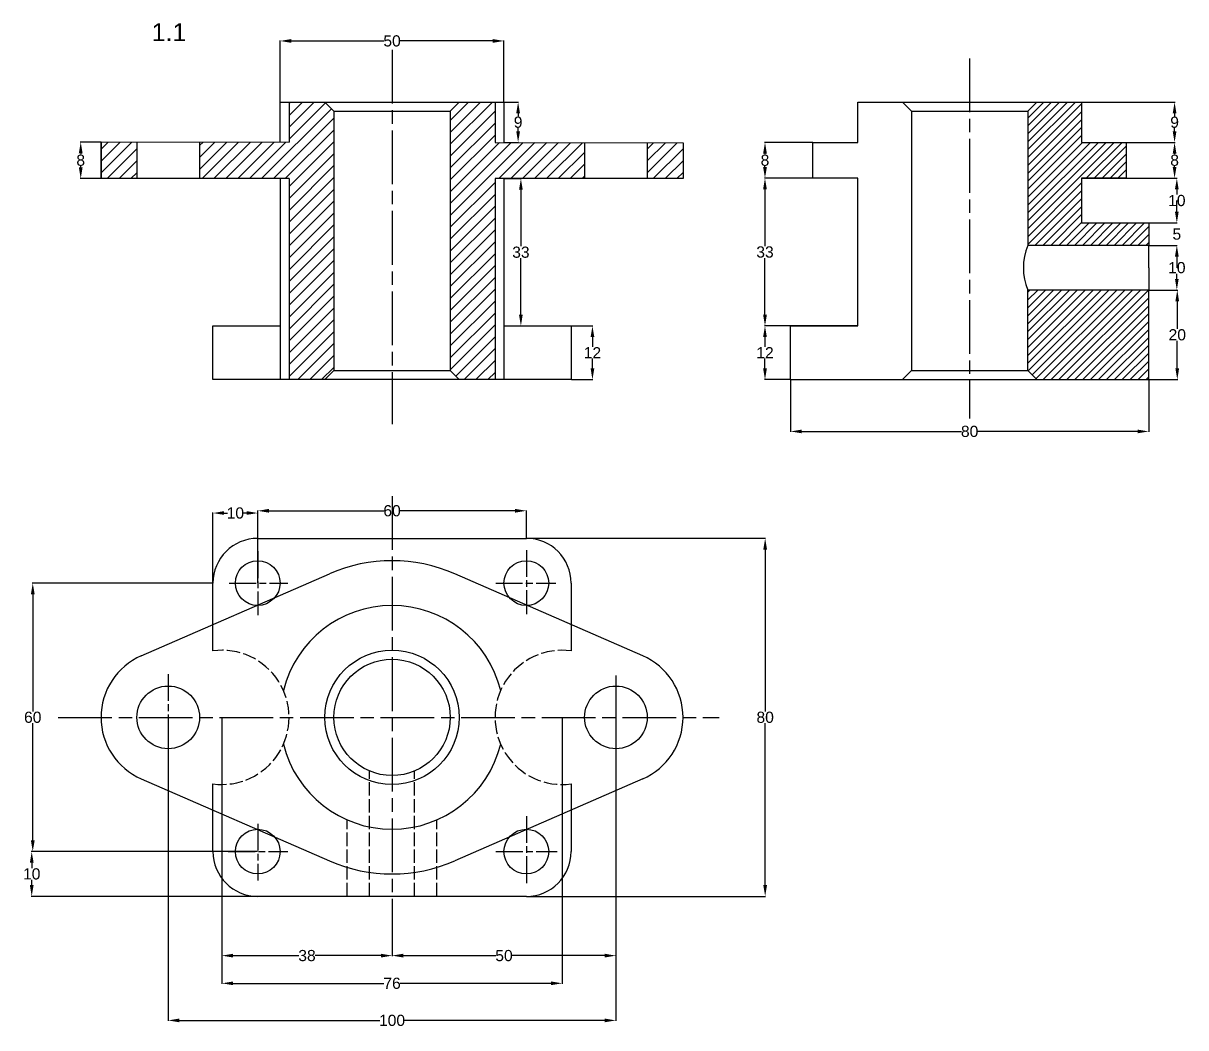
# Model space of a CAD drawing. Header units: inches. Extents: x 40 to 1931, y 42 to 598.
# Drawn here: x 1375.4 to 1635.1, y 44.1 to 268.6 of the extents above; entities that cross this region are included whole.
import ezdxf

# ---------------------------------------------------------------- set-up
doc = ezdxf.new("R2010")
doc.units = ezdxf.units.IN
doc.header["$MEASUREMENT"] = 0
for name, pattern in [('AM_ISO02W050x2', [3.75, 3, -0.75]), ('AM_ISO08W050', [18, 12, -1.5, 3, -1.5]), ('AM_ISO08W050x2', [9, 6, -0.75, 1.5, -0.75])]:
    doc.linetypes.add(name, pattern=pattern)
doc.styles.get("Standard").update_dxf_attribs({"font": 'arial.ttf'})
doc.dimstyles.new('AM_ANSI', dxfattribs={"dimtxt": 2.5, "dimasz": 2.5, "dimexe": 0.1, "dimexo": 0.05, "dimgap": 0.06, "dimtad": 0, "dimtih": 1, "dimtoh": 1, "dimdec": 0, "dimzin": 7, "dimdsep": 46, "dimtxsty": 'Standard', "dimcen": 0, "dimclrd": 3, "dimclre": 3, "dimclrt": 3, "dimadec": 0, "dimazin": 2, "dimtp": 0.1, "dimtm": 0.1, "dimtfac": 0.71, "dimtdec": 0, "dimtofl": 0, "dimtmove": 0, "dimatfit": 3, "dimfxl": 1, "dimtolj": 1, "dimtzin": 7, "dimlwd": -1, "dimlwe": -1, "dimarcsym": 1})

# ---------------------------------------------------------------- blocks, each defined once
blk = doc.blocks.new('*D56')
at = {"color": 3, "linetype": 'ByBlock', "transparency": 16777216}
for p, q in [((1427.77, 153.56), (1427.77, 159.76)), ((1430.27, 159.66), (1455.92, 159.66)), ((1485.27, 159.66), (1459.62, 159.66)), ((1487.77, 153.56), (1487.77, 159.76))]:
    blk.add_line(p, q, dxfattribs=at)
at = {"color": 3, "transparency": 16777216}
for points in [[(1430.27, 160.08), (1430.27, 159.25), (1427.77, 159.66)], [(1485.27, 160.08), (1485.27, 159.25), (1487.77, 159.66)]]:
    blk.add_solid(points, dxfattribs=at)
at = {"layer": 'Defpoints', "color": 0, "transparency": 16777216}
for p in [(1487.77, 159.66), (1427.77, 153.51), (1487.77, 153.51)]:
    blk.add_point(p, dxfattribs=at)
at = {"color": 3, "transparency": 16777216, "insert": (1457.77, 159.66), "char_height": 2.5, "attachment_point": 5}
blk.add_mtext('\\A1;60', dxfattribs=at)
blk = doc.blocks.new('*D57')
at = {"color": 3, "linetype": 'ByBlock', "transparency": 16777216}
for p, q in [((1432.77, 251.03), (1432.77, 264.75)), ((1435.27, 264.65), (1455.92, 264.65)), ((1480.27, 264.65), (1459.62, 264.65)), ((1482.77, 251.03), (1482.77, 264.75))]:
    blk.add_line(p, q, dxfattribs=at)
at = {"color": 3, "transparency": 16777216}
for points in [[(1435.27, 265.07), (1435.27, 264.23), (1432.77, 264.65)], [(1480.27, 265.07), (1480.27, 264.23), (1482.77, 264.65)]]:
    blk.add_solid(points, dxfattribs=at)
at = {"layer": 'Defpoints', "color": 0, "transparency": 16777216}
for p in [(1432.77, 264.65), (1432.77, 250.98), (1482.77, 250.98)]:
    blk.add_point(p, dxfattribs=at)
at = {"color": 3, "transparency": 16777216, "insert": (1457.77, 264.65), "char_height": 2.5, "attachment_point": 5}
blk.add_mtext('\\A1;50', dxfattribs=at)
blk = doc.blocks.new('*D58')
at = {"color": 3, "linetype": 'ByBlock', "transparency": 16777216}
for p, q in [((1392.72, 242.07), (1388.13, 242.07)), ((1388.23, 239.57), (1388.23, 239.32)), ((1388.23, 236.39), (1388.23, 236.64)), ((1392.72, 233.89), (1388.13, 233.89))]:
    blk.add_line(p, q, dxfattribs=at)
at = {"color": 3, "transparency": 16777216}
for points in [[(1387.81, 239.57), (1388.65, 239.57), (1388.23, 242.07)], [(1387.81, 236.39), (1388.65, 236.39), (1388.23, 233.89)]]:
    blk.add_solid(points, dxfattribs=at)
at = {"layer": 'Defpoints', "color": 0, "transparency": 16777216}
for p in [(1392.77, 242.07), (1388.23, 233.89), (1392.77, 233.89)]:
    blk.add_point(p, dxfattribs=at)
at = {"color": 3, "transparency": 16777216, "insert": (1388.23, 237.98), "char_height": 2.5, "attachment_point": 5}
blk.add_mtext('\\A1;8', dxfattribs=at)
blk = doc.blocks.new('*D59')
at = {"color": 3, "linetype": 'ByBlock', "transparency": 16777216}
for p, q in [((1482.82, 250.98), (1486.03, 250.98)), ((1485.93, 248.48), (1485.93, 247.82)), ((1485.93, 244.48), (1485.93, 245.14)), ((1482.82, 241.98), (1486.03, 241.98))]:
    blk.add_line(p, q, dxfattribs=at)
at = {"color": 3, "transparency": 16777216}
for points in [[(1485.51, 248.48), (1486.35, 248.48), (1485.93, 250.98)], [(1485.51, 244.48), (1486.35, 244.48), (1485.93, 241.98)]]:
    blk.add_solid(points, dxfattribs=at)
at = {"layer": 'Defpoints', "color": 0, "transparency": 16777216}
for p in [(1482.77, 250.98), (1482.77, 241.98), (1485.93, 241.98)]:
    blk.add_point(p, dxfattribs=at)
at = {"color": 3, "transparency": 16777216, "insert": (1485.93, 246.48), "char_height": 2.5, "attachment_point": 5}
blk.add_mtext('\\A1;9', dxfattribs=at)
blk = doc.blocks.new('*D61')
at = {"color": 3, "linetype": 'ByBlock', "transparency": 16777216}
for p, q in [((1482.82, 233.89), (1486.65, 233.89)), ((1486.55, 231.39), (1486.55, 218.77)), ((1486.55, 203.48), (1486.55, 216.1)), ((1482.82, 200.98), (1486.65, 200.98))]:
    blk.add_line(p, q, dxfattribs=at)
at = {"color": 3, "transparency": 16777216}
for points in [[(1486.13, 231.39), (1486.96, 231.39), (1486.55, 233.89)], [(1486.13, 203.48), (1486.96, 203.48), (1486.55, 200.98)]]:
    blk.add_solid(points, dxfattribs=at)
at = {"layer": 'Defpoints', "color": 0, "transparency": 16777216}
for p in [(1482.77, 233.89), (1482.77, 200.98), (1486.55, 200.98)]:
    blk.add_point(p, dxfattribs=at)
at = {"color": 3, "transparency": 16777216, "insert": (1486.55, 217.43), "char_height": 2.5, "attachment_point": 5}
blk.add_mtext('\\A1;33', dxfattribs=at)
blk = doc.blocks.new('*D62')
at = {"color": 3, "linetype": 'ByBlock', "transparency": 16777216}
for p, q in [((1497.82, 200.98), (1502.63, 200.98)), ((1502.53, 198.48), (1502.53, 196.29)), ((1502.53, 191.48), (1502.53, 193.66)), ((1497.82, 188.98), (1502.63, 188.98))]:
    blk.add_line(p, q, dxfattribs=at)
at = {"color": 3, "transparency": 16777216}
for points in [[(1502.12, 198.48), (1502.95, 198.48), (1502.53, 200.98)], [(1502.12, 191.48), (1502.95, 191.48), (1502.53, 188.98)]]:
    blk.add_solid(points, dxfattribs=at)
at = {"layer": 'Defpoints', "color": 0, "transparency": 16777216}
for p in [(1497.77, 200.98), (1497.77, 188.98), (1502.53, 188.98)]:
    blk.add_point(p, dxfattribs=at)
at = {"color": 3, "transparency": 16777216, "insert": (1502.53, 194.98), "char_height": 2.5, "attachment_point": 5}
blk.add_mtext('\\A1;12', dxfattribs=at)
blk = doc.blocks.new('*D63')
at = {"color": 3, "linetype": 'ByBlock', "transparency": 16777216}
for p, q in [((1407.77, 113.46), (1407.77, 45.68)), ((1507.77, 113.46), (1507.77, 45.68)), ((1410.27, 45.78), (1455.07, 45.78)), ((1505.27, 45.78), (1460.47, 45.78))]:
    blk.add_line(p, q, dxfattribs=at)
at = {"color": 3, "transparency": 16777216}
for points in [[(1410.27, 46.2), (1410.27, 45.37), (1407.77, 45.78)], [(1505.27, 46.2), (1505.27, 45.37), (1507.77, 45.78)]]:
    blk.add_solid(points, dxfattribs=at)
at = {"layer": 'Defpoints', "color": 0, "transparency": 16777216}
for p in [(1407.77, 113.51), (1507.77, 113.51), (1507.77, 45.78)]:
    blk.add_point(p, dxfattribs=at)
at = {"color": 3, "transparency": 16777216, "insert": (1457.77, 45.78), "char_height": 2.5, "attachment_point": 5}
blk.add_mtext('\\A1;100', dxfattribs=at)
blk = doc.blocks.new('*D64')
at = {"color": 3, "linetype": 'ByBlock', "transparency": 16777216}
for p, q in [((1419.77, 113.46), (1419.77, 53.97)), ((1495.77, 113.46), (1495.77, 53.97)), ((1422.27, 54.07), (1455.93, 54.07)), ((1493.27, 54.07), (1459.61, 54.07))]:
    blk.add_line(p, q, dxfattribs=at)
at = {"color": 3, "transparency": 16777216}
for points in [[(1422.27, 54.49), (1422.27, 53.66), (1419.77, 54.07)], [(1493.27, 54.49), (1493.27, 53.66), (1495.77, 54.07)]]:
    blk.add_solid(points, dxfattribs=at)
at = {"layer": 'Defpoints', "color": 0, "transparency": 16777216}
for p in [(1419.77, 113.51), (1495.77, 113.51), (1495.77, 54.07)]:
    blk.add_point(p, dxfattribs=at)
at = {"color": 3, "transparency": 16777216, "insert": (1457.77, 54.07), "char_height": 2.5, "attachment_point": 5}
blk.add_mtext('\\A1;76', dxfattribs=at)
blk = doc.blocks.new('*D66')
at = {"color": 3, "linetype": 'ByBlock', "transparency": 16777216}
for p, q in [((1417.72, 143.51), (1377.42, 143.51)), ((1377.52, 141.01), (1377.52, 114.84)), ((1377.52, 86.01), (1377.52, 112.17)), ((1417.72, 83.51), (1377.42, 83.51))]:
    blk.add_line(p, q, dxfattribs=at)
at = {"color": 3, "transparency": 16777216}
for points in [[(1377.1, 141.01), (1377.94, 141.01), (1377.52, 143.51)], [(1377.1, 86.01), (1377.94, 86.01), (1377.52, 83.51)]]:
    blk.add_solid(points, dxfattribs=at)
at = {"layer": 'Defpoints', "color": 0, "transparency": 16777216}
for p in [(1417.77, 143.51), (1377.52, 83.51), (1417.77, 83.51)]:
    blk.add_point(p, dxfattribs=at)
at = {"color": 3, "transparency": 16777216, "insert": (1377.52, 113.51), "char_height": 2.5, "attachment_point": 5}
blk.add_mtext('\\A1;60', dxfattribs=at)
blk = doc.blocks.new('*D67')
at = {"color": 3, "linetype": 'ByBlock', "transparency": 16777216}
for p, q in [((1427.72, 83.51), (1377.19, 83.51)), ((1377.29, 81.01), (1377.29, 79.84)), ((1377.29, 76.01), (1377.29, 77.17)), ((1427.72, 73.51), (1377.19, 73.51))]:
    blk.add_line(p, q, dxfattribs=at)
at = {"color": 3, "transparency": 16777216}
for points in [[(1376.87, 81.01), (1377.71, 81.01), (1377.29, 83.51)], [(1376.87, 76.01), (1377.71, 76.01), (1377.29, 73.51)]]:
    blk.add_solid(points, dxfattribs=at)
at = {"layer": 'Defpoints', "color": 0, "transparency": 16777216}
for p in [(1427.77, 83.51), (1377.29, 73.51), (1427.77, 73.51)]:
    blk.add_point(p, dxfattribs=at)
at = {"color": 3, "transparency": 16777216, "insert": (1377.29, 78.51), "char_height": 2.5, "attachment_point": 5}
blk.add_mtext('\\A1;10', dxfattribs=at)
blk = doc.blocks.new('*D68')
at = {"color": 3, "linetype": 'ByBlock', "transparency": 16777216}
for p, q in [((1487.82, 153.51), (1541.21, 153.51)), ((1541.11, 151.01), (1541.11, 114.84)), ((1541.11, 76.01), (1541.11, 112.17)), ((1487.82, 73.51), (1541.21, 73.51))]:
    blk.add_line(p, q, dxfattribs=at)
at = {"color": 3, "transparency": 16777216}
for points in [[(1540.69, 151.01), (1541.52, 151.01), (1541.11, 153.51)], [(1540.69, 76.01), (1541.52, 76.01), (1541.11, 73.51)]]:
    blk.add_solid(points, dxfattribs=at)
at = {"layer": 'Defpoints', "color": 0, "transparency": 16777216}
for p in [(1487.77, 153.51), (1487.77, 73.51), (1541.11, 73.51)]:
    blk.add_point(p, dxfattribs=at)
at = {"color": 3, "transparency": 16777216, "insert": (1541.11, 113.51), "char_height": 2.5, "attachment_point": 5}
blk.add_mtext('\\A1;80', dxfattribs=at)
blk = doc.blocks.new('*D69')
at = {"color": 3, "linetype": 'ByBlock', "transparency": 16777216}
for p, q in [((1417.77, 143.56), (1417.77, 159.26)), ((1420.27, 159.16), (1421.04, 159.16)), ((1425.27, 159.16), (1424.5, 159.16)), ((1427.77, 143.56), (1427.77, 159.26))]:
    blk.add_line(p, q, dxfattribs=at)
at = {"color": 3, "transparency": 16777216}
for points in [[(1420.27, 159.58), (1420.27, 158.75), (1417.77, 159.16)], [(1425.27, 159.58), (1425.27, 158.75), (1427.77, 159.16)]]:
    blk.add_solid(points, dxfattribs=at)
at = {"layer": 'Defpoints', "color": 0, "transparency": 16777216}
for p in [(1427.77, 159.16), (1417.77, 143.51), (1427.77, 143.51)]:
    blk.add_point(p, dxfattribs=at)
at = {"color": 3, "transparency": 16777216, "insert": (1422.77, 159.16), "char_height": 2.5, "attachment_point": 5}
blk.add_mtext('\\A1;10', dxfattribs=at)
blk = doc.blocks.new('*D70')
at = {"color": 3, "linetype": 'ByBlock', "transparency": 16777216}
for p, q in [((1419.77, 113.46), (1419.77, 60.16)), ((1457.77, 66.76), (1457.77, 60.16)), ((1422.27, 60.26), (1436.92, 60.26)), ((1455.27, 60.26), (1440.62, 60.26))]:
    blk.add_line(p, q, dxfattribs=at)
at = {"color": 3, "transparency": 16777216}
for points in [[(1422.27, 60.68), (1422.27, 59.84), (1419.77, 60.26)], [(1455.27, 60.68), (1455.27, 59.84), (1457.77, 60.26)]]:
    blk.add_solid(points, dxfattribs=at)
at = {"layer": 'Defpoints', "color": 0, "transparency": 16777216}
for p in [(1419.77, 113.51), (1457.77, 66.81), (1457.77, 60.26)]:
    blk.add_point(p, dxfattribs=at)
at = {"color": 3, "transparency": 16777216, "insert": (1438.77, 60.26), "char_height": 2.5, "attachment_point": 5}
blk.add_mtext('\\A1;38', dxfattribs=at)
blk = doc.blocks.new('*D71')
at = {"color": 3, "linetype": 'ByBlock', "transparency": 16777216}
for p, q in [((1457.77, 64.07), (1457.77, 60.16)), ((1460.27, 60.26), (1480.92, 60.26)), ((1505.27, 60.26), (1484.62, 60.26)), ((1507.77, 60.31), (1507.77, 60.36))]:
    blk.add_line(p, q, dxfattribs=at)
at = {"color": 3, "transparency": 16777216}
for points in [[(1460.27, 60.68), (1460.27, 59.84), (1457.77, 60.26)], [(1505.27, 60.68), (1505.27, 59.84), (1507.77, 60.26)]]:
    blk.add_solid(points, dxfattribs=at)
at = {"layer": 'Defpoints', "color": 0, "transparency": 16777216}
for p in [(1457.77, 64.12), (1507.77, 60.26), (1507.77, 60.26)]:
    blk.add_point(p, dxfattribs=at)
at = {"color": 3, "transparency": 16777216, "insert": (1482.77, 60.26), "char_height": 2.5, "attachment_point": 5}
blk.add_mtext('\\A1;50', dxfattribs=at)
blk = doc.blocks.new('*D72')
at = {"color": 3, "linetype": 'ByBlock', "transparency": 16777216}
for p, q in [((1561.73, 233.98), (1540.97, 233.98)), ((1541.07, 231.48), (1541.07, 218.82)), ((1541.07, 203.48), (1541.07, 216.14)), ((1561.73, 200.98), (1540.97, 200.98))]:
    blk.add_line(p, q, dxfattribs=at)
at = {"color": 3, "transparency": 16777216}
for points in [[(1540.65, 231.48), (1541.49, 231.48), (1541.07, 233.98)], [(1540.65, 203.48), (1541.49, 203.48), (1541.07, 200.98)]]:
    blk.add_solid(points, dxfattribs=at)
at = {"layer": 'Defpoints', "color": 0, "transparency": 16777216}
for p in [(1561.78, 233.98), (1541.07, 200.98), (1561.78, 200.98)]:
    blk.add_point(p, dxfattribs=at)
at = {"color": 3, "transparency": 16777216, "insert": (1541.07, 217.48), "char_height": 2.5, "attachment_point": 5}
blk.add_mtext('\\A1;33', dxfattribs=at)
blk = doc.blocks.new('*D73')
at = {"color": 3, "linetype": 'ByBlock', "transparency": 16777216}
for p, q in [((1551.73, 241.98), (1540.97, 241.98)), ((1541.07, 239.48), (1541.07, 239.32)), ((1541.07, 236.48), (1541.07, 236.64)), ((1551.73, 233.98), (1540.97, 233.98))]:
    blk.add_line(p, q, dxfattribs=at)
at = {"color": 3, "transparency": 16777216}
for points in [[(1540.65, 239.48), (1541.49, 239.48), (1541.07, 241.98)], [(1540.65, 236.48), (1541.49, 236.48), (1541.07, 233.98)]]:
    blk.add_solid(points, dxfattribs=at)
at = {"layer": 'Defpoints', "color": 0, "transparency": 16777216}
for p in [(1551.78, 241.98), (1541.07, 233.98), (1551.78, 233.98)]:
    blk.add_point(p, dxfattribs=at)
at = {"color": 3, "transparency": 16777216, "insert": (1541.07, 237.98), "char_height": 2.5, "attachment_point": 5}
blk.add_mtext('\\A1;8', dxfattribs=at)
blk = doc.blocks.new('*D74')
at = {"color": 3, "linetype": 'ByBlock', "transparency": 16777216}
for p, q in [((1546.3, 200.98), (1540.97, 200.98)), ((1541.07, 198.48), (1541.07, 196.29)), ((1541.07, 191.48), (1541.07, 193.66)), ((1546.73, 188.98), (1540.97, 188.98))]:
    blk.add_line(p, q, dxfattribs=at)
at = {"color": 3, "transparency": 16777216}
for points in [[(1540.65, 198.48), (1541.49, 198.48), (1541.07, 200.98)], [(1540.65, 191.48), (1541.49, 191.48), (1541.07, 188.98)]]:
    blk.add_solid(points, dxfattribs=at)
at = {"layer": 'Defpoints', "color": 0, "transparency": 16777216}
for p in [(1546.35, 200.98), (1541.07, 188.98), (1546.78, 188.98)]:
    blk.add_point(p, dxfattribs=at)
at = {"color": 3, "transparency": 16777216, "insert": (1541.07, 194.98), "char_height": 2.5, "attachment_point": 5}
blk.add_mtext('\\A1;12', dxfattribs=at)
blk = doc.blocks.new('*D75')
at = {"color": 3, "linetype": 'ByBlock', "transparency": 16777216}
for p, q in [((1626.83, 218.98), (1633.16, 218.98)), ((1633.06, 216.48), (1633.06, 215.32)), ((1633.06, 211.48), (1633.06, 212.64)), ((1626.83, 208.98), (1633.16, 208.98))]:
    blk.add_line(p, q, dxfattribs=at)
at = {"color": 3, "transparency": 16777216}
for points in [[(1632.64, 216.48), (1633.47, 216.48), (1633.06, 218.98)], [(1632.64, 211.48), (1633.47, 211.48), (1633.06, 208.98)]]:
    blk.add_solid(points, dxfattribs=at)
at = {"layer": 'Defpoints', "color": 0, "transparency": 16777216}
for p in [(1626.78, 218.98), (1626.78, 208.98), (1633.06, 208.98)]:
    blk.add_point(p, dxfattribs=at)
at = {"color": 3, "transparency": 16777216, "insert": (1633.06, 213.98), "char_height": 2.5, "attachment_point": 5}
blk.add_mtext('\\A1;10', dxfattribs=at)
blk = doc.blocks.new('*D76')
at = {"color": 3, "linetype": 'ByBlock', "transparency": 16777216}
for p, q in [((1633.06, 226.48), (1633.06, 228.98)), ((1626.83, 223.98), (1633.16, 223.98)), ((1626.83, 218.98), (1633.16, 218.98)), ((1633.06, 216.48), (1633.06, 213.98))]:
    blk.add_line(p, q, dxfattribs=at)
at = {"color": 3, "transparency": 16777216}
for points in [[(1632.64, 226.48), (1633.47, 226.48), (1633.06, 223.98)], [(1632.64, 216.48), (1633.47, 216.48), (1633.06, 218.98)]]:
    blk.add_solid(points, dxfattribs=at)
at = {"layer": 'Defpoints', "color": 0, "transparency": 16777216}
for p in [(1626.78, 223.98), (1626.78, 218.98), (1633.06, 218.98)]:
    blk.add_point(p, dxfattribs=at)
at = {"color": 3, "transparency": 16777216, "insert": (1633.06, 221.48), "char_height": 2.5, "attachment_point": 5}
blk.add_mtext('\\A1;5', dxfattribs=at)
blk = doc.blocks.new('*D77')
at = {"color": 3, "linetype": 'ByBlock', "transparency": 16777216}
for p, q in [((1611.83, 233.98), (1633.16, 233.98)), ((1633.06, 231.48), (1633.06, 230.32)), ((1633.06, 226.48), (1633.06, 227.64)), ((1611.83, 223.98), (1633.16, 223.98))]:
    blk.add_line(p, q, dxfattribs=at)
at = {"color": 3, "transparency": 16777216}
for points in [[(1632.64, 231.48), (1633.47, 231.48), (1633.06, 233.98)], [(1632.64, 226.48), (1633.47, 226.48), (1633.06, 223.98)]]:
    blk.add_solid(points, dxfattribs=at)
at = {"layer": 'Defpoints', "color": 0, "transparency": 16777216}
for p in [(1611.78, 233.98), (1611.78, 223.98), (1633.06, 223.98)]:
    blk.add_point(p, dxfattribs=at)
at = {"color": 3, "transparency": 16777216, "insert": (1633.06, 228.98), "char_height": 2.5, "attachment_point": 5}
blk.add_mtext('\\A1;10', dxfattribs=at)
blk = doc.blocks.new('*D78')
at = {"color": 3, "linetype": 'ByBlock', "transparency": 16777216}
for p, q in [((1621.83, 241.98), (1632.66, 241.98)), ((1632.56, 239.48), (1632.56, 239.32)), ((1632.56, 236.48), (1632.56, 236.64)), ((1621.83, 233.98), (1632.66, 233.98))]:
    blk.add_line(p, q, dxfattribs=at)
at = {"color": 3, "transparency": 16777216}
for points in [[(1632.14, 239.48), (1632.97, 239.48), (1632.56, 241.98)], [(1632.14, 236.48), (1632.97, 236.48), (1632.56, 233.98)]]:
    blk.add_solid(points, dxfattribs=at)
at = {"layer": 'Defpoints', "color": 0, "transparency": 16777216}
for p in [(1621.78, 241.98), (1621.78, 233.98), (1632.56, 233.98)]:
    blk.add_point(p, dxfattribs=at)
at = {"color": 3, "transparency": 16777216, "insert": (1632.56, 237.98), "char_height": 2.5, "attachment_point": 5}
blk.add_mtext('\\A1;8', dxfattribs=at)
blk = doc.blocks.new('*D79')
at = {"color": 3, "linetype": 'ByBlock', "transparency": 16777216}
for p, q in [((1611.83, 250.98), (1632.66, 250.98)), ((1632.56, 248.48), (1632.56, 247.82)), ((1632.56, 244.48), (1632.56, 245.14)), ((1611.83, 241.98), (1632.66, 241.98))]:
    blk.add_line(p, q, dxfattribs=at)
at = {"color": 3, "transparency": 16777216}
for points in [[(1632.14, 248.48), (1632.97, 248.48), (1632.56, 250.98)], [(1632.14, 244.48), (1632.97, 244.48), (1632.56, 241.98)]]:
    blk.add_solid(points, dxfattribs=at)
at = {"layer": 'Defpoints', "color": 0, "transparency": 16777216}
for p in [(1611.78, 250.98), (1611.78, 241.98), (1632.56, 241.98)]:
    blk.add_point(p, dxfattribs=at)
at = {"color": 3, "transparency": 16777216, "insert": (1632.56, 246.48), "char_height": 2.5, "attachment_point": 5}
blk.add_mtext('\\A1;9', dxfattribs=at)
blk = doc.blocks.new('*D80')
at = {"color": 3, "linetype": 'ByBlock', "transparency": 16777216}
for p, q in [((1626.83, 208.98), (1633.26, 208.98)), ((1633.16, 206.48), (1633.16, 200.32)), ((1633.16, 191.48), (1633.16, 197.64)), ((1626.83, 188.98), (1633.26, 188.98))]:
    blk.add_line(p, q, dxfattribs=at)
at = {"color": 3, "transparency": 16777216}
for points in [[(1632.74, 206.48), (1633.57, 206.48), (1633.16, 208.98)], [(1632.74, 191.48), (1633.57, 191.48), (1633.16, 188.98)]]:
    blk.add_solid(points, dxfattribs=at)
at = {"layer": 'Defpoints', "color": 0, "transparency": 16777216}
for p in [(1626.78, 208.98), (1626.78, 188.98), (1633.16, 188.98)]:
    blk.add_point(p, dxfattribs=at)
at = {"color": 3, "transparency": 16777216, "insert": (1633.16, 198.98), "char_height": 2.5, "attachment_point": 5}
blk.add_mtext('\\A1;20', dxfattribs=at)
blk = doc.blocks.new('*D81')
at = {"color": 3, "linetype": 'ByBlock', "transparency": 16777216}
for p, q in [((1546.78, 188.93), (1546.78, 177.29)), ((1626.78, 188.93), (1626.78, 177.29)), ((1549.28, 177.39), (1584.93, 177.39)), ((1624.28, 177.39), (1588.62, 177.39))]:
    blk.add_line(p, q, dxfattribs=at)
at = {"color": 3, "transparency": 16777216}
for points in [[(1549.28, 177.81), (1549.28, 176.98), (1546.78, 177.39)], [(1624.28, 177.81), (1624.28, 176.98), (1626.78, 177.39)]]:
    blk.add_solid(points, dxfattribs=at)
at = {"layer": 'Defpoints', "color": 0, "transparency": 16777216}
for p in [(1546.78, 188.98), (1626.78, 188.98), (1626.78, 177.39)]:
    blk.add_point(p, dxfattribs=at)
at = {"color": 3, "transparency": 16777216, "insert": (1586.78, 177.39), "char_height": 2.5, "attachment_point": 5}
blk.add_mtext('\\A1;80', dxfattribs=at)

msp = doc.modelspace()

# ---------------------------------------------------------------- hatches: boundary and pattern name
at = {"ltscale": 0.25}
h = msp.add_hatch(dxfattribs=at)
h.set_pattern_fill('ANSI31', color=3, scale=15)
h.set_pattern_definition([(45, (1346.3426, 146.3188), (-1.325825, 1.325825), [])])
h.paths.add_polyline_path([(1480.7706, 233.88559), (1480.7706, 188.97922), (1472.7706, 188.97922), (1470.7706, 190.97922), (1470.7706, 248.97922), (1472.7706, 250.97922), (1480.7706, 250.97922), (1480.7706, 241.94609), (1500.7706, 241.91728), (1500.7706, 233.88559)])
h.paths.add_polyline_path([(1444.7706, 248.97922), (1442.7706, 250.97922), (1434.7706, 250.97922), (1434.7706, 242.01235), (1414.7706, 242.04115), (1414.7706, 233.88559), (1434.7706, 233.88559), (1434.7706, 188.97922), (1437.7706, 188.97922), (1442.7706, 188.97922), (1444.7706, 190.97922)])
h.paths.add_polyline_path([(1522.77053, 241.88559), (1514.7706, 241.89711), (1514.7706, 233.88559), (1522.77053, 233.88559)])
h.paths.add_polyline_path([(1400.7706, 233.88559), (1392.77066, 233.88559), (1392.77066, 242.07284), (1400.7706, 242.06132)])
h = msp.add_hatch()
h.set_pattern_fill('ANSI31', color=3, scale=10)
h.paths.add_polyline_path([(1626.77509, 208.97922), (1599.77509, 208.97922), (1599.77509, 190.97922), (1601.77509, 188.97922), (1626.77509, 188.97922)])
h.paths.add_polyline_path([(1626.77509, 223.97922), (1611.77509, 223.97922), (1611.77509, 233.97922), (1621.77509, 233.97922), (1621.77509, 241.97922), (1611.77509, 241.97922), (1611.77509, 250.97922), (1601.77509, 250.97922), (1599.77509, 248.97922), (1599.77509, 218.97922), (1611.77509, 218.97922), (1616.77509, 218.97922), (1626.77509, 218.97922)])

# ---------------------------------------------------------------- linework, layer by layer
at = {"color": 1, "linetype": 'AM_ISO08W050'}
for p, q in [((1457.7706, 262.65666), (1457.7706, 179.03771)), ((1586.77509, 260.74608), (1586.77509, 180.27546)), ((1457.7706, 162.92107), (1457.7706, 64.12033)), ((1507.7706, 122.85505), (1507.7706, 122.85505)), ((1507.7706, 122.85505), (1507.7706, 122.85505)), ((1507.7706, 122.85505), (1507.7706, 122.85505)), ((1507.7706, 122.85505), (1507.7706, 104.21858)), ((1383.21349, 113.50594), (1530.82289, 113.50594))]:
    msp.add_line(p, q, dxfattribs=at)
at = {"color": 4}
for p, q in [((1432.7706, 241.97922), (1432.7706, 250.97922)), ((1432.7706, 250.97922), (1482.7706, 250.97922)), ((1434.7706, 250.97922), (1434.7706, 242.01235)), ((1444.7706, 248.97922), (1442.7706, 250.97922)), ((1470.7706, 248.97922), (1472.7706, 250.97922)), ((1482.7706, 250.97922), (1482.7706, 241.94321)), ((1561.77509, 241.97922), (1561.77509, 250.97922)), ((1561.77509, 250.97922), (1611.77509, 250.97922)), ((1571.77509, 250.97922), (1573.77509, 248.97922)), ((1611.77509, 250.97922), (1611.77509, 241.97922)), ((1444.7706, 248.97922), (1444.7706, 190.97922)), ((1444.7706, 248.97922), (1470.7706, 248.97922)), ((1470.7706, 248.97922), (1470.7706, 190.97922)), ((1573.77509, 248.97922), (1573.77509, 190.97922)), ((1573.77509, 248.97922), (1599.77509, 248.97922)), ((1392.77066, 242.07284), (1434.7706, 242.01235)), ((1392.77066, 233.88559), (1392.77066, 242.07284)), ((1400.7706, 242.06132), (1400.7706, 233.97922)), ((1414.7706, 242.04115), (1414.7706, 233.97922)), ((1480.7706, 241.94609), (1522.77053, 241.88559)), ((1500.7706, 241.91728), (1500.7706, 233.97922)), ((1514.7706, 241.89711), (1514.7706, 233.97922)), ((1522.77053, 241.88559), (1522.77053, 233.88559)), ((1551.77509, 233.97922), (1551.77509, 241.97922)), ((1551.77509, 241.97922), (1561.77509, 241.97922)), ((1611.77509, 241.97922), (1621.77509, 241.97922)), ((1621.77509, 241.97922), (1621.77509, 233.97922)), ((1434.7706, 233.88559), (1392.77066, 233.88559)), ((1432.7706, 233.88559), (1432.7706, 200.97922)), ((1434.7706, 233.88559), (1434.7706, 188.97922)), ((1522.77053, 233.88559), (1480.7706, 233.88559)), ((1480.7706, 233.88559), (1480.7706, 188.97922)), ((1482.7706, 233.88559), (1482.7706, 200.97922)), ((1561.77509, 233.97922), (1551.77509, 233.97922)), ((1561.77509, 200.97922), (1561.77509, 233.97922)), ((1621.77509, 233.97922), (1611.77509, 233.97922)), ((1611.77509, 233.97922), (1611.77509, 223.97922)), ((1611.77509, 223.97922), (1626.77509, 223.97922)), ((1611.77509, 218.97922), (1599.77509, 218.97922)), ((1616.77509, 218.97922), (1611.77509, 218.97922)), ((1626.77509, 218.97922), (1616.77509, 218.97922)), ((1626.77509, 213.97922), (1626.77509, 208.97922)), ((1626.77509, 208.97922), (1599.77509, 208.97922)), ((1626.77509, 188.97922), (1626.77509, 208.97922)), ((1417.7706, 188.97922), (1417.7706, 200.97922)), ((1417.7706, 200.97922), (1432.7706, 200.97922)), ((1432.7706, 200.97922), (1432.7706, 188.97922)), ((1482.7706, 200.97922), (1497.7706, 200.97922)), ((1482.7706, 200.97922), (1482.7706, 188.97922)), ((1497.7706, 200.97922), (1497.7706, 188.97922)), ((1546.77509, 188.97922), (1546.77509, 200.97922)), ((1546.77509, 200.97922), (1561.77509, 200.97922)), ((1444.7706, 190.97922), (1442.7706, 188.97922)), ((1444.7706, 190.97922), (1470.7706, 190.97922)), ((1470.7706, 190.97922), (1472.7706, 188.97922)), ((1571.77509, 188.97922), (1573.77509, 190.97922)), ((1573.77509, 190.97922), (1599.77509, 190.97922)), ((1601.77509, 188.97922), (1599.77509, 190.97922)), ((1437.7706, 188.97922), (1417.7706, 188.97922)), ((1497.7706, 188.97922), (1437.7706, 188.97922)), ((1546.77509, 188.97922), (1626.77509, 188.97922)), ((1427.7706, 153.50594), (1487.7706, 153.50594)), ((1401.7706, 127.25367), (1443.7706, 145.58397)), ((1513.7706, 127.25367), (1471.7706, 145.58397)), ((1417.7706, 128.37201), (1417.7706, 143.50594)), ((1497.7706, 143.50594), (1497.7706, 128.37201)), ((1401.7706, 99.75821), (1443.7706, 81.42791)), ((1513.7706, 99.75821), (1471.7706, 81.42791)), ((1417.7706, 83.50594), (1417.7706, 98.63987)), ((1497.7706, 98.63987), (1497.7706, 83.50594)), ((1487.7706, 73.50594), (1427.7706, 73.50594))]:
    msp.add_line(p, q, dxfattribs=at)
for p, q in [((1480.7706, 250.97922), (1480.7706, 241.94609)), ((1601.77509, 250.97922), (1599.77509, 248.97922)), ((1599.77509, 248.97922), (1599.77509, 218.97922)), ((1392.77066, 242.07284), (1392.77066, 233.88559)), ((1482.7706, 241.97922), (1482.7706, 241.94321)), ((1626.77509, 223.97922), (1626.77509, 218.97922)), ((1626.77509, 213.97922), (1626.77509, 218.97922)), ((1599.77509, 190.97922), (1599.77509, 208.97922))]:
    msp.add_line(p, q)
at = {"color": 1, "linetype": 'AM_ISO08W050x2'}
for p, q in [((1427.7706, 150.62666), (1427.7706, 136.32666)), ((1487.7706, 150.89105), (1487.7706, 136.52635)), ((1421.3926, 143.50594), (1434.47195, 143.50594)), ((1480.93231, 143.50594), (1494.33541, 143.50594)), ((1407.7706, 123.17468), (1407.7706, 103.38146)), ((1487.7706, 91.45013), (1487.7706, 75.75988)), ((1427.82285, 89.74036), (1427.82285, 77.03591)), ((1421.17298, 83.50594), (1434.47272, 83.50594)), ((1480.96095, 83.50594), (1494.65961, 83.50594))]:
    msp.add_line(p, q, dxfattribs=at)
at = {"color": 4, "linetype": 'AM_ISO02W050x2'}
for p, q in [((1452.7706, 73.50594), (1452.7706, 101.50594)), ((1462.7706, 73.50594), (1462.7706, 101.50594)), ((1447.7706, 73.50594), (1447.7706, 90.59306)), ((1467.7706, 73.50594), (1467.7706, 90.59306))]:
    msp.add_line(p, q, dxfattribs=at)
at = {"color": 4}
for centre, radius in [((1427.7706, 143.50594), 5), ((1487.7706, 143.50594), 5), ((1457.7706, 113.50594), 15), ((1457.7706, 113.50594), 13), ((1407.7706, 113.50594), 7), ((1507.7706, 113.50594), 7), ((1427.7706, 83.50594), 5), ((1487.7706, 83.50594), 5)]:
    msp.add_circle(centre, radius, dxfattribs=at)
for centre, radius, start, end in [((1611.77509, 213.97922), 13, 157.3801351, 202.6198649), ((1427.7706, 143.50594), 10, 90, 180), ((1487.7706, 143.50594), 10, 0, 90), ((1457.7706, 113.50594), 35, 66.4218215, 113.5781785), ((1457.7706, 113.50594), 25, 13.9452833, 166.0547167), ((1407.7706, 113.50594), 15, 113.5781785, 246.4218215), ((1507.7706, 113.50594), 15, 293.5781785, 66.4218215), ((1457.7706, 113.50594), 25, 193.9452833, 346.0547167), ((1427.7706, 83.50594), 10, 180, 270), ((1487.7706, 83.50594), 10, 270, 0), ((1457.7706, 113.50594), 35, 246.4218215, 293.5781785)]:
    msp.add_arc(centre, radius, start, end, dxfattribs=at)
at = {"color": 4, "linetype": 'AM_ISO02W050x2'}
for centre, start, end in [((1419.7706, 113.50594), 262.3377443, 97.6622557), ((1495.7706, 113.50594), 82.3377443, 277.6622557)]:
    msp.add_arc(centre, 15, start, end, dxfattribs=at)

# ---------------------------------------------------------------- texts
at = {"color": 4}
msp.add_text('1.1', height=4, dxfattribs=at).set_placement((1404.06514, 264.60937))

# ---------------------------------------------------------------- dimensions: what is measured, and where the dimension line sits
for base, p1, p2, picture, middle in [((1432.7706, 264.6488), (1482.7706, 250.97922), (1432.7706, 250.97922), '*D57', (1457.7706, 264.6488)), ((1626.77509, 177.39223), (1546.77509, 188.97922), (1626.77509, 188.97922), '*D81', (1586.77509, 177.39223)), ((1427.7706, 159.16432), (1417.7706, 143.50594), (1427.7706, 143.50594), '*D69', (1422.7706, 159.16432)), ((1507.7706, 45.78316), (1407.7706, 113.50594), (1507.7706, 113.50594), '*D63', (1457.7706, 45.78316)), ((1495.7706, 54.07306), (1419.7706, 113.50594), (1495.7706, 113.50594), '*D64', (1457.7706, 54.07306)), ((1457.7706, 60.25913), (1419.7706, 113.50594), (1457.7706, 66.80754), '*D70', (1438.7706, 60.25913))]:
    dim = msp.add_linear_dim(base=base, p1=p1, p2=p2, dimstyle='AM_ANSI')
    dim.commit()
    dim.dimension.update_dxf_attribs({"geometry": picture, "text_midpoint": middle})
for base, p1, p2, picture, middle in [((1485.92955, 241.97922), (1482.7706, 250.97922), (1482.7706, 241.97922), '*D59', (1485.92955, 246.47922)), ((1632.55804, 241.97922), (1611.77509, 250.97922), (1611.77509, 241.97922), '*D79', (1632.55804, 246.47922)), ((1388.23119, 233.88559), (1392.77066, 242.07284), (1392.77066, 233.88559), '*D58', (1388.23119, 237.97922)), ((1541.07089, 233.97922), (1551.77509, 241.97922), (1551.77509, 233.97922), '*D73', (1541.07089, 237.97922)), ((1632.55804, 233.97922), (1621.77509, 241.97922), (1621.77509, 233.97922), '*D78', (1632.55804, 237.97922)), ((1486.54627, 200.97922), (1482.7706, 233.88559), (1482.7706, 200.97922), '*D61', (1486.54627, 217.4324)), ((1541.07089, 200.97922), (1561.77509, 233.97922), (1561.77509, 200.97922), '*D72', (1541.07089, 217.47922)), ((1633.05804, 223.97922), (1611.77509, 233.97922), (1611.77509, 223.97922), '*D77', (1633.05804, 228.97922)), ((1633.05804, 218.97922), (1626.77509, 223.97922), (1626.77509, 218.97922), '*D76', (1633.05804, 221.47922)), ((1633.05804, 208.97922), (1626.77509, 218.97922), (1626.77509, 208.97922), '*D75', (1633.05804, 213.97922)), ((1502.53188, 188.97922), (1497.7706, 200.97922), (1497.7706, 188.97922), '*D62', (1502.53188, 194.97922)), ((1541.07089, 188.97922), (1546.34799, 200.97922), (1546.77509, 188.97922), '*D74', (1541.07089, 194.97922)), ((1541.10634, 73.50594), (1487.7706, 153.50594), (1487.7706, 73.50594), '*D68', (1541.10634, 113.50594)), ((1377.51981, 83.50594), (1417.7706, 143.50594), (1417.7706, 83.50594), '*D66', (1377.51981, 113.50594)), ((1377.28938, 73.50594), (1427.7706, 83.50594), (1427.7706, 73.50594), '*D67', (1377.28938, 78.50594))]:
    dim = msp.add_linear_dim(base=base, p1=p1, p2=p2, angle=90, dimstyle='AM_ANSI')
    dim.commit()
    dim.dimension.update_dxf_attribs({"geometry": picture, "text_midpoint": middle})
dim = msp.add_aligned_dim(p1=(1626.77509, 208.97922), p2=(1626.77509, 188.97922), distance=6.38295, dimstyle='AM_ANSI')
dim.commit()
dim.dimension.update_dxf_attribs({"geometry": '*D80', "text_midpoint": (1633.15804, 198.97922)})
dim = msp.add_linear_dim(base=(1487.7706, 159.66432), p1=(1427.7706, 153.50594), p2=(1487.7706, 153.50594), dimstyle='AM_ANSI', dxfattribs=at)
dim.commit()
dim.dimension.update_dxf_attribs({"geometry": '*D56', "text_midpoint": (1457.7706, 159.66432)})
dim = msp.add_linear_dim(base=(1507.7706, 60.25913), p1=(1457.7706, 64.12033), p2=(1507.7706, 60.25913), dimstyle='AM_ANSI', override={"dimtmove": 1})
dim.commit()
dim.dimension.update_dxf_attribs({"geometry": '*D71', "text_midpoint": (1482.7706, 60.25913)})

doc.saveas('drawing.dxf')
